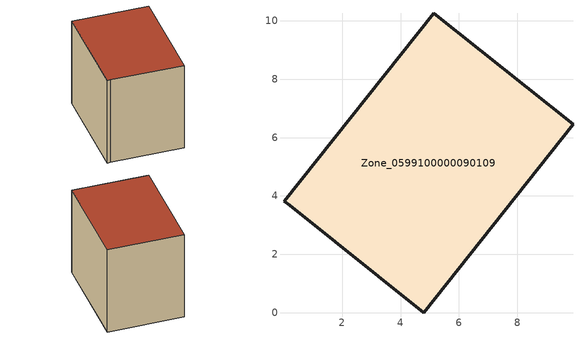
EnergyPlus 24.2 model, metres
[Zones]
Zone_0599100000090109
 floor ground (C_G): 0.01,3.82 5.13,10.26 9.91,6.46 4.8,0 0.2,3.68 z0.46
 wall outside (C_F): 9.91,6.46 5.13,10.26 0.01,3.82 0.2,3.68 4.8,0 9.91,6.46 z0.46:8.02
 roof outside (C_R): 5.13,10.26 0.01,3.82 0.2,3.68 4.8,0 9.91,6.46 z8.02
[BUILDING]
Pand.0599100000090109: North Axis=0; Terrain=City; Loads Convergence Tolerance Value=0.04; Temperature Convergence Tolerance Value=0.4; Solar Distribution=FullExterior; Maximum Number of Warmup Days=25; Minimum Number of Warmup Days=1
[Site:Location]
Rotterdam.The.Hague.AP_ZH_NLD Design_Conditions: Latitude=51.96; Longitude=4.45; Time Zone=1; Elevation=-4.5
[SITE:GROUNDTEMPERATURE:BUILDINGSURFACE]
18, 18, 18, 18, 18, 18, 18, 18, 18, 18, 18, 18
[MATERIAL] Thermal Absorptance=0.9; Solar Absorptance=0.7; Visible Absorptance=0.7
Name | Roughness | Thickness | Conductivity | Density | Specific Heat
G.TI.1965-1974 | MediumSmooth | 0.15 | 0.882353 | 540 | 1210
F.TI.1965-1974 | Rough | 0.3 | 0.697674 | 1920 | 840
R.TI.1965-1974 | MediumRough | 0.2 | 0.232558 | 1500 | 1000
[CONSTRUCTION]
C_G: G.TI.1965-1974
C_F: F.TI.1965-1974
C_R: R.TI.1965-1974
[ZONE]
Zone_0599100000090109: Type=1; Multiplier=1; Ceiling Height=Autocalculate; Volume=Autocalculate; Floor Area=autocalculate; Part of Total Floor Area=Yes
[ZONEINFILTRATION:DESIGNFLOWRATE]
Infil_Zone_0599100000090109: Zone or ZoneList or Space or SpaceList=Zone_0599100000090109; Schedule=AlwaysOn; Design Flow Rate Calculation Method=Flow/Area; Flow Rate per Floor Area=0.003; Constant Term Coefficient=1; Temperature Term Coefficient=0; Velocity Term Coefficient=0; Velocity Squared Term Coefficient=0
[HVACTEMPLATE:ZONE:IDEALLOADSAIRSYSTEM]
Zone_0599100000090109: Maximum Heating Supply Air Temperature=50; Minimum Cooling Supply Air Temperature=13; Maximum Heating Supply Air Humidity Ratio=0.0156; Minimum Cooling Supply Air Humidity Ratio=0.0077; Heating Limit=NoLimit; Cooling Limit=NoLimit; Dehumidification Control Type=ConstantSensibleHeatRatio; Cooling Sensible Heat Ratio=0.7; Dehumidification Setpoint=60; Humidification Control Type=None; Humidification Setpoint=30; Outdoor Air Method=None; Outdoor Air Flow Rate per Person=0.00944; Outdoor Air Flow Rate per Zone Floor Area=0; Outdoor Air Flow Rate per Zone=0; Demand Controlled Ventilation Type=None; Outdoor Air Economizer Type=NoEconomizer; Heat Recovery Type=None; Sensible Heat Recovery Effectiveness=0.7; Latent Heat Recovery Effectiveness=0.65
[ZONECONTROL:THERMOSTAT]
ThermostatControl_Zone_0599100000090109: Zone or ZoneList=Zone_0599100000090109; Control Type Schedule=DualSetpointControlType; Control 1=Thermostat_Zone_0599100000090109; Temperature Difference Between Cutout And Setpoint=0
[THERMOSTATSETPOINT:DUALSETPOINT]
Thermostat_Zone_0599100000090109: Heating Setpoint Temperature Schedule=HeatingSetpoint_Zone_0599100000090109; Cooling Setpoint Temperature Schedule=CoolingSetpoint_Zone_0599100000090109
[SCHEDULE:COMPACT]
HeatingSetpoint_Zone_0599100000090109: Through: 12/31, For: AllDays, Until: 24:00, 21
CoolingSetpoint_Zone_0599100000090109: Through: 12/31, For: AllDays, Until: 24:00, 24
DualSetpointControlType: Through: 12/31, For: AllDays, Until: 24:00, 4
AlwaysOn: Through: 12/31, For: AllDays, Until: 24:00, 1
